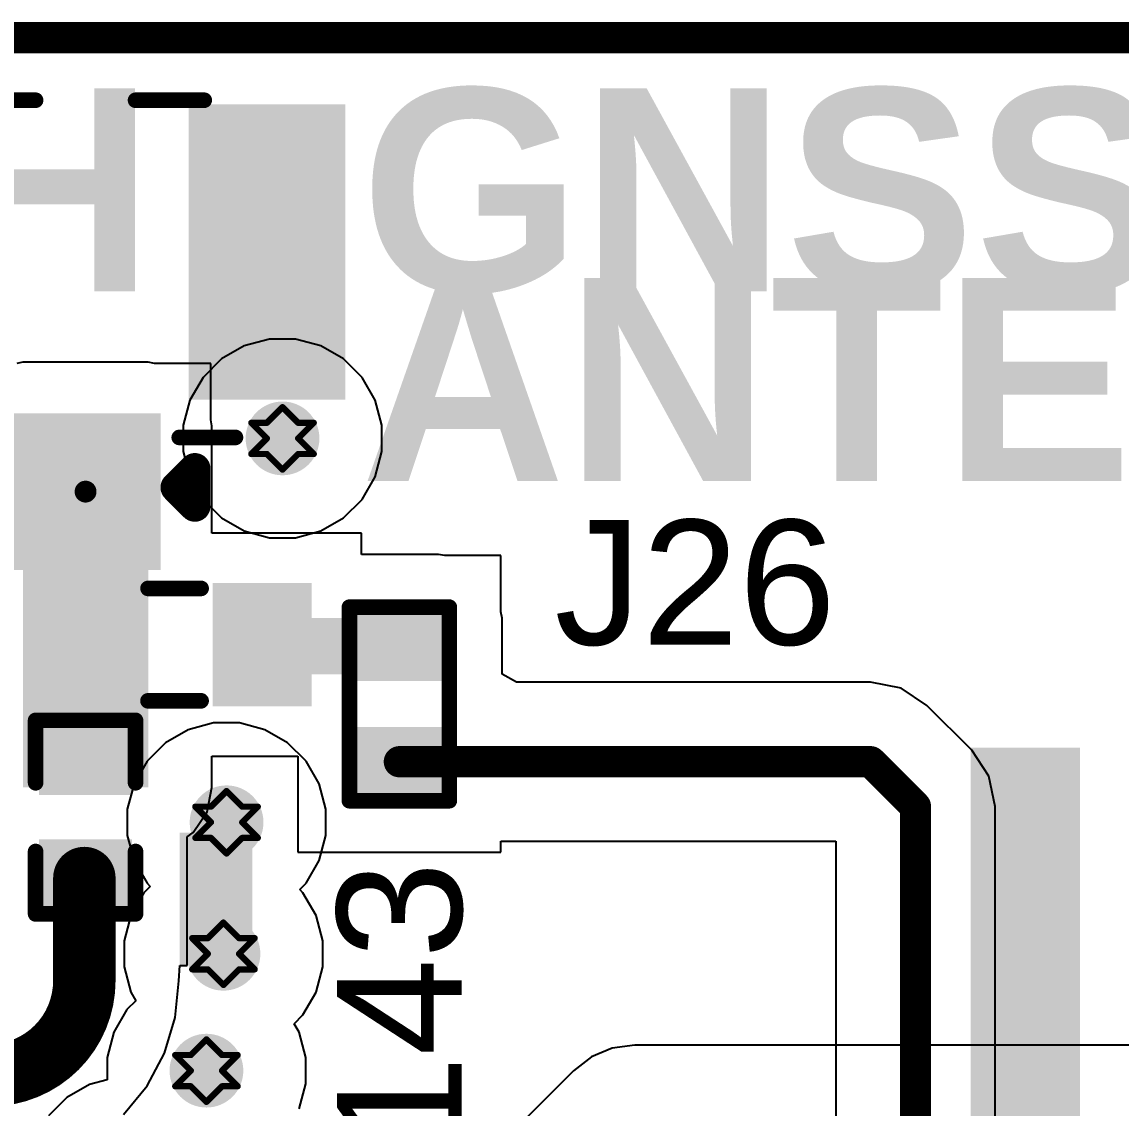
# Model space of a CAD drawing. Header units: inches. Extents: x -3 to 5437, y -3 to 5435.
# Drawn here: x 63.2 to 72.14, y 112.51 to 121.35 of the extents above; entities that cross this region are included whole.
import ezdxf

# ---------------------------------------------------------------- set-up
doc = ezdxf.new("R2010")
doc.units = ezdxf.units.IN
for name, color, linetype in [('Board Outline', 216, 'Continuous'), ('Bottom Layer', 5, 'Continuous'), ('Drill Drawing', 1, 'Continuous'), ('GND', 16, 'Continuous'), ('PWR', 76, 'Continuous'), ('Top Layer', 1, 'Continuous'), ('Top Overlay', 2, 'Continuous'), ('Top Paste', 8, 'Continuous'), ('Top Solder', 216, 'Continuous'), ('Via Holes', 16, 'Continuous')]:
    doc.layers.add(name, color=color, linetype=linetype)
doc.styles.add('Arial', font='', dxfattribs={"height": 0.2})
doc.styles.add('Arial_Bold', font='', dxfattribs={"height": 0.2})
doc.styles.get('Arial').set_extended_font_data('Arial')
doc.styles.get('Arial_Bold').set_extended_font_data('Arial', bold=True)

# ---------------------------------------------------------------- blocks, each defined once
blk = doc.blocks.new('IND_0603__1608_M_______95')
at = {"layer": 'Top Layer'}
for points in [[(-0.999998, 0.4000004699999999), (-0.3999992, 0.4000004699999999), (-0.3999992, -0.4000004699999999), (-0.999998, -0.4000004699999999)], [(0.40000174, 0.4000004699999999), (1.00000054, 0.4000004699999999), (1.00000054, -0.4000004699999999), (0.40000174, -0.4000004699999999)]]:
    blk.add_hatch(color=1, dxfattribs=at).paths.add_polyline_path(points)
at = {"layer": 'Top Paste'}
for points in [[(-0.999998, 0.4000004699999999), (-0.3999992, 0.4000004699999999), (-0.3999992, -0.4000004699999999), (-0.999998, -0.4000004699999999)], [(0.40000174, 0.4000004699999999), (1.00000054, 0.4000004699999999), (1.00000054, -0.4000004699999999), (0.40000174, -0.4000004699999999)]]:
    blk.add_hatch(color=8, dxfattribs=at).paths.add_polyline_path(points)
at = {"layer": 'Top Solder'}
for points in [[(-1.101598, 0.50160047), (-0.2983992, 0.50160047), (-0.2983992, -0.50160047), (-1.101598, -0.50160047)], [(0.29840174, 0.50160047), (1.10160054, 0.50160047), (1.10160054, -0.50160047), (0.29840174, -0.50160047)]]:
    blk.add_hatch(color=216, dxfattribs=at).paths.add_polyline_path(points)
at = {"layer": 'Top Overlay'}
for points in [[(0.2286, 0.4571999999999999, 0.127, 0.127, 0), (-0.2032, 0.4571999999999999, 0.127, 0.127, 0)], [(0.2286, -0.4571999999999999, 0.127, 0.127, 0), (-0.2032, -0.4571999999999999, 0.127, 0.127, 0)]]:
    blk.add_lwpolyline(points, format="xyseb", dxfattribs=at)
for points in [[(-0.23495, 0.4571999999999999, 0.0635, 0.0635, 1), (-0.17145, 0.4571999999999999, 0.0635, 0.0635, 1)], [(0.19685, 0.4571999999999999, 0.0635, 0.0635, 1), (0.26035, 0.4571999999999999, 0.0635, 0.0635, 1)], [(-0.23495, -0.4571999999999999, 0.0635, 0.0635, 1), (-0.17145, -0.4571999999999999, 0.0635, 0.0635, 1)], [(0.19685, -0.4571999999999999, 0.0635, 0.0635, 1), (0.26035, -0.4571999999999999, 0.0635, 0.0635, 1)]]:
    blk.add_lwpolyline(points, format="xyseb", close=True, dxfattribs=at)
blk = doc.blocks.new('R___0402_177')
at = {"layer": 'Top Layer'}
for points in [[(-0.6985, -0.3175), (-0.6985, 0.3175), (-0.2412999999999999, 0.3175), (-0.2413, -0.3175)], [(0.2412999999999999, -0.3175), (0.2413, 0.3175), (0.6985, 0.3175), (0.6985, -0.3175)]]:
    blk.add_hatch(color=1, dxfattribs=at).paths.add_polyline_path(points)
at = {"layer": 'Top Paste'}
for points in [[(-0.6985, -0.3175), (-0.6985, 0.3175), (-0.2412999999999999, 0.3175), (-0.2413, -0.3175)], [(0.2412999999999999, -0.3175), (0.2413, 0.3175), (0.6985, 0.3175), (0.6985, -0.3175)]]:
    blk.add_hatch(color=8, dxfattribs=at).paths.add_polyline_path(points)
at = {"layer": 'Top Solder'}
for points in [[(-0.75350116, -0.37250116), (-0.75350116, 0.37250116), (-0.1862988399999999, 0.37250116), (-0.18629884, -0.37250116)], [(0.1862988399999999, -0.37250116), (0.18629884, 0.37250116), (0.75350116, 0.37250116), (0.75350116, -0.37250116)]]:
    blk.add_hatch(color=216, dxfattribs=at).paths.add_polyline_path(points)
at = {"layer": 'Top Overlay'}
for points in [[(-0.7874, 0.4064, 0.127, 0.127, 0), (0.7874, 0.4064, 0.127, 0.127, 0)], [(-0.7874, 0.4064, 0.127, 0.127, 0), (-0.7874, -0.4064, 0.127, 0.127, 0)], [(0.7874, 0.4064, 0.127, 0.127, 0), (0.7874, -0.4064, 0.127, 0.127, 0)], [(-0.7874, -0.4064, 0.127, 0.127, 0), (0.7874, -0.4064, 0.127, 0.127, 0)], [(-0.8128, -0.4318, 0.0032258, 0.0032258, 0), (0.8128, -0.4318, 0.0032258, 0.0032258, 0)]]:
    blk.add_lwpolyline(points, format="xyseb", dxfattribs=at)
for points in [[(-0.8191499999999999, 0.4064, 0.0635, 0.0635, 1), (-0.7556499999999999, 0.4064, 0.0635, 0.0635, 1)], [(-0.8191499999999999, 0.4064, 0.0635, 0.0635, 1), (-0.7556499999999999, 0.4064, 0.0635, 0.0635, 1)], [(0.7556499999999999, 0.4064, 0.0635, 0.0635, 1), (0.8191499999999999, 0.4064, 0.0635, 0.0635, 1)], [(0.7556499999999999, 0.4064, 0.0635, 0.0635, 1), (0.8191499999999999, 0.4064, 0.0635, 0.0635, 1)], [(-0.8191499999999999, -0.4064, 0.0635, 0.0635, 1), (-0.7556499999999999, -0.4064, 0.0635, 0.0635, 1)], [(-0.8191499999999999, -0.4064, 0.0635, 0.0635, 1), (-0.7556499999999999, -0.4064, 0.0635, 0.0635, 1)], [(0.7556499999999999, -0.4064, 0.0635, 0.0635, 1), (0.8191499999999999, -0.4064, 0.0635, 0.0635, 1)], [(0.7556499999999999, -0.4064, 0.0635, 0.0635, 1), (0.8191499999999999, -0.4064, 0.0635, 0.0635, 1)], [(-0.81360518, -0.4318, 0.0016129, 0.0016129, 1), (-0.8119948199999999, -0.4318, 0.0016129, 0.0016129, 1)], [(0.8119948199999999, -0.4318, 0.0016129, 0.0016129, 1), (0.81360518, -0.4318, 0.0016129, 0.0016129, 1)]]:
    blk.add_lwpolyline(points, format="xyseb", close=True, dxfattribs=at)
blk = doc.blocks.new('U_FL_R_SMT_1_80___206')
at = {"layer": 'Top Layer'}
for points in [[(-2.00999852, 2.0742021), (-0.9399981199999999, 2.0742021), (-0.9399981199999999, -0.12579858), (-2.00999852, -0.12579858)], [(0.94000066, 2.0742021), (2.01000106, 2.0742021), (2.01000106, -0.12579858), (0.94000066, -0.12579858)], [(-0.5099977099999999, -0.4391990199999999), (0.5100027899999999, -0.4391990199999999), (0.5100027899999999, -1.50919942), (-0.5099977099999999, -1.50919942)]]:
    blk.add_hatch(color=1, dxfattribs=at).paths.add_polyline_path(points)
at = {"layer": 'Top Paste'}
for points in [[(-2.00999852, 2.0742021), (-0.9399981199999999, 2.0742021), (-0.9399981199999999, -0.12579858), (-2.00999852, -0.12579858)], [(0.94000066, 2.0742021), (2.01000106, 2.0742021), (2.01000106, -0.12579858), (0.94000066, -0.12579858)], [(-0.5099977099999999, -0.4391990199999999), (0.5100027899999999, -0.4391990199999999), (0.5100027899999999, -1.50919942), (-0.5099977099999999, -1.50919942)]]:
    blk.add_hatch(color=8, dxfattribs=at).paths.add_polyline_path(points)
at = {"layer": 'Top Solder'}
for points in [[(-2.11159852, 2.1758021), (-0.8383981199999999, 2.1758021), (-0.8383981199999999, -0.22739858), (-2.11159852, -0.22739858)], [(0.8384006599999999, 2.1758021), (2.11160106, 2.1758021), (2.11160106, -0.22739858), (0.8384006599999999, -0.22739858)], [(-0.61159771, -0.33759902), (0.61160279, -0.33759902), (0.61160279, -1.61079942), (-0.61159771, -1.61079942)]]:
    blk.add_hatch(color=216, dxfattribs=at).paths.add_polyline_path(points)
at = {"layer": 'Top Overlay'}
for points in [[(-0.9652, 2.2098, 0.127, 0.127, 0), (-0.4064, 2.2098, 0.127, 0.127, 0)], [(0.40640254, 2.2098, 0.127, 0.127, 0), (0.9652025399999999, 2.2098, 0.127, 0.127, 0)], [(-1.2192, -0.5334, 0.127, 0.127, 0), (-0.7619999999999999, -0.5334, 0.127, 0.127, 0)], [(0.76200508, -0.5334, 0.127, 0.127, 0), (1.21920508, -0.5334, 0.127, 0.127, 0)], [(0.7366050799999999, -0.9397999999999999, 0.254, 0.254, 0), (0.88900508, -0.7874, 0.254, 0.254, 0)], [(0.88900508, -1.0922, 0.254, 0.254, 0), (0.88900508, -0.7874, 0.254, 0.254, 0)], [(0.7366050799999999, -0.9397999999999999, 0.254, 0.254, 0), (0.88900508, -1.0922, 0.254, 0.254, 0)]]:
    blk.add_lwpolyline(points, format="xyseb", dxfattribs=at)
for points in [[(-0.99695, 2.2098, 0.0635, 0.0635, 1), (-0.9334499999999999, 2.2098, 0.0635, 0.0635, 1)], [(-0.43815, 2.2098, 0.0635, 0.0635, 1), (-0.37465, 2.2098, 0.0635, 0.0635, 1)], [(0.37465254, 2.2098, 0.0635, 0.0635, 1), (0.43815254, 2.2098, 0.0635, 0.0635, 1)], [(0.93345254, 2.2098, 0.0635, 0.0635, 1), (0.99695254, 2.2098, 0.0635, 0.0635, 1)], [(-1.25095, -0.5334, 0.0635, 0.0635, 1), (-1.18745, -0.5334, 0.0635, 0.0635, 1)], [(-0.79375, -0.5334, 0.0635, 0.0635, 1), (-0.73025, -0.5334, 0.0635, 0.0635, 1)], [(0.73025508, -0.5334, 0.0635, 0.0635, 1), (0.79375508, -0.5334, 0.0635, 0.0635, 1)], [(1.18745508, -0.5334, 0.0635, 0.0635, 1), (1.25095508, -0.5334, 0.0635, 0.0635, 1)], [(0.82550508, -0.7874, 0.127, 0.127, 1), (0.9525050799999999, -0.7874, 0.127, 0.127, 1)], [(0.82550508, -0.7874, 0.127, 0.127, 1), (0.9525050799999999, -0.7874, 0.127, 0.127, 1)], [(0.67310508, -0.9397999999999999, 0.127, 0.127, 1), (0.8001050799999999, -0.9397999999999999, 0.127, 0.127, 1)], [(0.67310508, -0.9397999999999999, 0.127, 0.127, 1), (0.8001050799999999, -0.9397999999999999, 0.127, 0.127, 1)], [(0.82550508, -1.0922, 0.127, 0.127, 1), (0.9525050799999999, -1.0922, 0.127, 0.127, 1)], [(0.82550508, -1.0922, 0.127, 0.127, 1), (0.9525050799999999, -1.0922, 0.127, 0.127, 1)]]:
    blk.add_lwpolyline(points, format="xyseb", close=True, dxfattribs=at)
blk = doc.blocks.new('C___0402_223')
at = {"layer": 'Top Layer'}
for points in [[(-0.6985, -0.3175), (-0.6985, 0.3175), (-0.2412999999999999, 0.3175), (-0.2413, -0.3175)], [(0.2412999999999999, -0.3175), (0.2413, 0.3175), (0.6985, 0.3175), (0.6985, -0.3175)]]:
    blk.add_hatch(color=1, dxfattribs=at).paths.add_polyline_path(points)
at = {"layer": 'Top Paste'}
for points in [[(-0.6985, -0.3175), (-0.6985, 0.3175), (-0.2412999999999999, 0.3175), (-0.2413, -0.3175)], [(0.2412999999999999, -0.3175), (0.2413, 0.3175), (0.6985, 0.3175), (0.6985, -0.3175)]]:
    blk.add_hatch(color=8, dxfattribs=at).paths.add_polyline_path(points)
at = {"layer": 'Top Solder'}
for points in [[(-0.7584998799999999, -0.37749988), (-0.7584998799999999, 0.37749988), (-0.18130012, 0.37749988), (-0.18130012, -0.37749988)], [(0.18130012, -0.37749988), (0.18130012, 0.37749988), (0.7584998799999999, 0.37749988), (0.7584998799999999, -0.37749988)]]:
    blk.add_hatch(color=216, dxfattribs=at).paths.add_polyline_path(points)
at = {"layer": 'Top Overlay'}
for points in [[(-0.7874, 0.4064, 0.127, 0.127, 0), (-0.2794, 0.4064, 0.127, 0.127, 0)], [(-0.7874, 0.4064, 0.127, 0.127, 0), (-0.7874, -0.4064, 0.127, 0.127, 0)], [(0.2794, 0.4064, 0.127, 0.127, 0), (0.7874, 0.4064, 0.127, 0.127, 0)], [(0.7874, 0.4064, 0.127, 0.127, 0), (0.7874, -0.4064, 0.127, 0.127, 0)], [(-0.7874, -0.4064, 0.127, 0.127, 0), (-0.2794, -0.4064, 0.127, 0.127, 0)], [(0.2794, -0.4064, 0.127, 0.127, 0), (0.7874, -0.4064, 0.127, 0.127, 0)]]:
    blk.add_lwpolyline(points, format="xyseb", dxfattribs=at)
for points in [[(-0.8191499999999999, 0.4064, 0.0635, 0.0635, 1), (-0.7556499999999999, 0.4064, 0.0635, 0.0635, 1)], [(-0.8191499999999999, 0.4064, 0.0635, 0.0635, 1), (-0.7556499999999999, 0.4064, 0.0635, 0.0635, 1)], [(-0.31115, 0.4064, 0.0635, 0.0635, 1), (-0.24765, 0.4064, 0.0635, 0.0635, 1)], [(0.24765, 0.4064, 0.0635, 0.0635, 1), (0.31115, 0.4064, 0.0635, 0.0635, 1)], [(0.7556499999999999, 0.4064, 0.0635, 0.0635, 1), (0.8191499999999999, 0.4064, 0.0635, 0.0635, 1)], [(0.7556499999999999, 0.4064, 0.0635, 0.0635, 1), (0.8191499999999999, 0.4064, 0.0635, 0.0635, 1)], [(-0.8191499999999999, -0.4064, 0.0635, 0.0635, 1), (-0.7556499999999999, -0.4064, 0.0635, 0.0635, 1)], [(-0.8191499999999999, -0.4064, 0.0635, 0.0635, 1), (-0.7556499999999999, -0.4064, 0.0635, 0.0635, 1)], [(-0.31115, -0.4064, 0.0635, 0.0635, 1), (-0.24765, -0.4064, 0.0635, 0.0635, 1)], [(0.24765, -0.4064, 0.0635, 0.0635, 1), (0.31115, -0.4064, 0.0635, 0.0635, 1)], [(0.7556499999999999, -0.4064, 0.0635, 0.0635, 1), (0.8191499999999999, -0.4064, 0.0635, 0.0635, 1)], [(0.7556499999999999, -0.4064, 0.0635, 0.0635, 1), (0.8191499999999999, -0.4064, 0.0635, 0.0635, 1)]]:
    blk.add_lwpolyline(points, format="xyseb", close=True, dxfattribs=at)

msp = doc.modelspace()

# ---------------------------------------------------------------- hatches: boundary and pattern name
at = {"layer": 'Bottom Layer'}
h = msp.add_hatch(color=5, dxfattribs=at)
edge = h.paths.add_edge_path()
edge.add_arc((65.31831233999999, 117.95993934), 0.2999994, 0, 360)
h = msp.add_hatch(color=5, dxfattribs=at)
edge = h.paths.add_edge_path()
edge.add_arc((64.86323578, 114.83706014), 0.2999994, 0, 360)
h = msp.add_hatch(color=5, dxfattribs=at)
edge = h.paths.add_edge_path()
edge.add_arc((64.83783578, 113.76738486), 0.2999994, 0, 360)
h = msp.add_hatch(color=5, dxfattribs=at)
edge = h.paths.add_edge_path()
edge.add_arc((64.69942101999999, 112.81652824), 0.2999994, 0, 360)
at = {"layer": 'GND'}
h = msp.add_hatch(color=16, dxfattribs=at)
edge = h.paths.add_edge_path()
edge.add_arc((65.31831233999999, 117.95993934), 0.2999994, 0, 360)
h = msp.add_hatch(color=16, dxfattribs=at)
edge = h.paths.add_edge_path()
edge.add_arc((64.86323578, 114.83706014), 0.2999994, 0, 360)
h = msp.add_hatch(color=16, dxfattribs=at)
edge = h.paths.add_edge_path()
edge.add_arc((64.83783578, 113.76738486), 0.2999994, 0, 360)
h = msp.add_hatch(color=16, dxfattribs=at)
edge = h.paths.add_edge_path()
edge.add_arc((64.69942101999999, 112.81652824), 0.2999994, 0, 360)
at = {"layer": 'PWR'}
h = msp.add_hatch(color=76, dxfattribs=at)
edge = h.paths.add_edge_path()
edge.add_arc((65.31831233999999, 117.95993934), 0.2999994, 0, 360)
h = msp.add_hatch(color=76, dxfattribs=at)
edge = h.paths.add_edge_path()
edge.add_arc((64.86323578, 114.83706014), 0.2999994, 0, 360)
h = msp.add_hatch(color=76, dxfattribs=at)
edge = h.paths.add_edge_path()
edge.add_arc((64.83783578, 113.76738486), 0.2999994, 0, 360)
h = msp.add_hatch(color=76, dxfattribs=at)
edge = h.paths.add_edge_path()
edge.add_arc((64.69942101999999, 112.81652824), 0.2999994, 0, 360)
at = {"layer": 'Top Layer'}
for points in [[(64.65631214, 118.37526744), (65.72631254, 118.37526744), (65.72631254, 120.57526812), (64.65631214, 120.57526812)], [(63.2063125, 115.12007456), (64.22631554, 115.12007456), (64.22631554, 118.061867), (63.2063125, 118.061867)], [(64.85291576, 116.04093886), (66.5861, 116.04093886), (66.5861, 116.49813886), (64.85291576, 116.49813886)], [(70.91637328, 110.32907068), (71.80579999999999, 110.32907068), (71.80579999999999, 115.443), (70.91637328, 115.443)], [(64.48196654, 113.67227456), (65.07303978, 113.67227456), (65.07303978, 114.75382688), (64.48196654, 114.75382688)]]:
    msp.add_hatch(color=1, dxfattribs=at).paths.add_polyline_path(points)
h = msp.add_hatch(color=1, dxfattribs=at)
edge = h.paths.add_edge_path()
edge.add_arc((65.31831233999999, 117.95993934), 0.2999994, 0, 360)
h = msp.add_hatch(color=1, dxfattribs=at)
edge = h.paths.add_edge_path()
edge.add_arc((64.86323578, 114.83706014), 0.2999994, 0, 360)
h = msp.add_hatch(color=1, dxfattribs=at)
edge = h.paths.add_edge_path()
edge.add_arc((64.83783578, 113.76738486), 0.2999994, 0, 360)
h = msp.add_hatch(color=1, dxfattribs=at)
edge = h.paths.add_edge_path()
edge.add_arc((64.69942101999999, 112.81652824), 0.2999994, 0, 360)
at = {"layer": 'Via Holes'}
h = msp.add_hatch(color=7, dxfattribs=at)
edge = h.paths.add_edge_path()
edge.add_arc((65.31831233999999, 117.95993934), 0.1499997, 0, 360)
h = msp.add_hatch(color=7, dxfattribs=at)
edge = h.paths.add_edge_path()
edge.add_arc((64.86323578, 114.83706014), 0.1499997, 0, 360)
h = msp.add_hatch(color=7, dxfattribs=at)
edge = h.paths.add_edge_path()
edge.add_arc((64.83783578, 113.76738486), 0.1499997, 0, 360)
h = msp.add_hatch(color=7, dxfattribs=at)
edge = h.paths.add_edge_path()
edge.add_arc((64.69942101999999, 112.81652824), 0.1499997, 0, 360)

# ---------------------------------------------------------------- linework, layer by layer
at = {"layer": 'Board Outline'}
msp.add_lwpolyline([(-2.77697438, 121.22046368, 0.254, 0.254, 0), (202.22302456, 121.22046368, 0.254, 0.254, 0)], format="xyseb", dxfattribs=at)
at = {"layer": 'Bottom Layer'}
for p, q in [((50.23043294, 121.22043066), (198.6776824, 121.22043066)), ((68.00064886, 112.99862592), (67.83072794, 112.92824252)), ((68.18299291999999, 113.02263146), (68.00064886, 112.99862592)), ((73.07878196, 113.02263146), (68.18299291999999, 113.02263146)), ((67.83072794, 112.92824252), (67.68481763999999, 112.81627932)), ((67.68481763999999, 112.81627932), (65.97273064, 111.10419232))]:
    msp.add_line(p, q, dxfattribs=at)
at = {"layer": 'Drill Drawing'}
for points in [[(65.19131234, 118.08693934, 0.0508, 0.0508, 0), (65.31831233999999, 118.21393934, 0.0508, 0.0508, 0)], [(65.31831233999999, 118.21393934, 0.0508, 0.0508, 0), (65.44531233999999, 118.08693934, 0.0508, 0.0508, 0)], [(65.06431234, 118.08693934, 0.0508, 0.0508, 0), (65.19131234, 117.95993934, 0.0508, 0.0508, 0)], [(65.06431234, 118.08693934, 0.0508, 0.0508, 0), (65.19131234, 118.08693934, 0.0508, 0.0508, 0)], [(65.44531233999999, 118.08693934, 0.0508, 0.0508, 0), (65.57231234, 118.08693934, 0.0508, 0.0508, 0)], [(65.44531233999999, 117.95993934, 0.0508, 0.0508, 0), (65.57231234, 118.08693934, 0.0508, 0.0508, 0)], [(65.06431234, 117.83293934, 0.0508, 0.0508, 0), (65.19131234, 117.95993934, 0.0508, 0.0508, 0)], [(65.44531233999999, 117.95993934, 0.0508, 0.0508, 0), (65.57231234, 117.83293934, 0.0508, 0.0508, 0)], [(65.06431234, 117.83293934, 0.0508, 0.0508, 0), (65.19131234, 117.83293934, 0.0508, 0.0508, 0)], [(65.19131234, 117.83293934, 0.0508, 0.0508, 0), (65.31831233999999, 117.70593934, 0.0508, 0.0508, 0)], [(65.31831233999999, 117.70593934, 0.0508, 0.0508, 0), (65.44531233999999, 117.83293934, 0.0508, 0.0508, 0)], [(65.44531233999999, 117.83293934, 0.0508, 0.0508, 0), (65.57231234, 117.83293934, 0.0508, 0.0508, 0)], [(64.73623578, 114.96406014, 0.0508, 0.0508, 0), (64.86323578, 115.09106014, 0.0508, 0.0508, 0)], [(64.86323578, 115.09106014, 0.0508, 0.0508, 0), (64.99023577999999, 114.96406014, 0.0508, 0.0508, 0)], [(64.60923577999999, 114.96406014, 0.0508, 0.0508, 0), (64.73623578, 114.83706014, 0.0508, 0.0508, 0)], [(64.60923577999999, 114.96406014, 0.0508, 0.0508, 0), (64.73623578, 114.96406014, 0.0508, 0.0508, 0)], [(64.99023577999999, 114.96406014, 0.0508, 0.0508, 0), (65.11723577999999, 114.96406014, 0.0508, 0.0508, 0)], [(64.99023577999999, 114.83706014, 0.0508, 0.0508, 0), (65.11723577999999, 114.96406014, 0.0508, 0.0508, 0)], [(64.60923577999999, 114.71006014, 0.0508, 0.0508, 0), (64.73623578, 114.83706014, 0.0508, 0.0508, 0)], [(64.99023577999999, 114.83706014, 0.0508, 0.0508, 0), (65.11723577999999, 114.71006014, 0.0508, 0.0508, 0)], [(64.60923577999999, 114.71006014, 0.0508, 0.0508, 0), (64.73623578, 114.71006014, 0.0508, 0.0508, 0)], [(64.73623578, 114.71006014, 0.0508, 0.0508, 0), (64.86323578, 114.58306014, 0.0508, 0.0508, 0)], [(64.86323578, 114.58306014, 0.0508, 0.0508, 0), (64.99023577999999, 114.71006014, 0.0508, 0.0508, 0)], [(64.99023577999999, 114.71006014, 0.0508, 0.0508, 0), (65.11723577999999, 114.71006014, 0.0508, 0.0508, 0)], [(64.71083578, 113.89438486, 0.0508, 0.0508, 0), (64.83783578, 114.02138486, 0.0508, 0.0508, 0)], [(64.83783578, 114.02138486, 0.0508, 0.0508, 0), (64.96483578, 113.89438486, 0.0508, 0.0508, 0)], [(64.58383578, 113.89438486, 0.0508, 0.0508, 0), (64.71083578, 113.76738486, 0.0508, 0.0508, 0)], [(64.58383578, 113.89438486, 0.0508, 0.0508, 0), (64.71083578, 113.89438486, 0.0508, 0.0508, 0)], [(64.96483578, 113.89438486, 0.0508, 0.0508, 0), (65.09183578, 113.89438486, 0.0508, 0.0508, 0)], [(64.96483578, 113.76738486, 0.0508, 0.0508, 0), (65.09183578, 113.89438486, 0.0508, 0.0508, 0)], [(64.58383578, 113.64038486, 0.0508, 0.0508, 0), (64.71083578, 113.76738486, 0.0508, 0.0508, 0)], [(64.96483578, 113.76738486, 0.0508, 0.0508, 0), (65.09183578, 113.64038486, 0.0508, 0.0508, 0)], [(64.58383578, 113.64038486, 0.0508, 0.0508, 0), (64.71083578, 113.64038486, 0.0508, 0.0508, 0)], [(64.71083578, 113.64038486, 0.0508, 0.0508, 0), (64.83783578, 113.51338486, 0.0508, 0.0508, 0)], [(64.83783578, 113.51338486, 0.0508, 0.0508, 0), (64.96483578, 113.64038486, 0.0508, 0.0508, 0)], [(64.96483578, 113.64038486, 0.0508, 0.0508, 0), (65.09183578, 113.64038486, 0.0508, 0.0508, 0)], [(64.57242102, 112.94352824, 0.0508, 0.0508, 0), (64.69942101999999, 113.07052824, 0.0508, 0.0508, 0)], [(64.69942101999999, 113.07052824, 0.0508, 0.0508, 0), (64.82642102, 112.94352824, 0.0508, 0.0508, 0)], [(64.44542102, 112.94352824, 0.0508, 0.0508, 0), (64.57242102, 112.81652824, 0.0508, 0.0508, 0)], [(64.44542102, 112.94352824, 0.0508, 0.0508, 0), (64.57242102, 112.94352824, 0.0508, 0.0508, 0)], [(64.82642102, 112.94352824, 0.0508, 0.0508, 0), (64.95342102, 112.94352824, 0.0508, 0.0508, 0)], [(64.82642102, 112.81652824, 0.0508, 0.0508, 0), (64.95342102, 112.94352824, 0.0508, 0.0508, 0)], [(64.44542102, 112.68952824, 0.0508, 0.0508, 0), (64.57242102, 112.81652824, 0.0508, 0.0508, 0)], [(64.82642102, 112.81652824, 0.0508, 0.0508, 0), (64.95342102, 112.68952824, 0.0508, 0.0508, 0)], [(64.44542102, 112.68952824, 0.0508, 0.0508, 0), (64.57242102, 112.68952824, 0.0508, 0.0508, 0)], [(64.57242102, 112.68952824, 0.0508, 0.0508, 0), (64.69942101999999, 112.56252824, 0.0508, 0.0508, 0)], [(64.69942101999999, 112.56252824, 0.0508, 0.0508, 0), (64.82642102, 112.68952824, 0.0508, 0.0508, 0)], [(64.82642102, 112.68952824, 0.0508, 0.0508, 0), (64.95342102, 112.68952824, 0.0508, 0.0508, 0)]]:
    msp.add_lwpolyline(points, format="xyseb", dxfattribs=at)
for points in [[(65.30561234, 118.21393934, 0.0254, 0.0254, 1), (65.33101234, 118.21393934, 0.0254, 0.0254, 1)], [(65.30561234, 118.21393934, 0.0254, 0.0254, 1), (65.33101234, 118.21393934, 0.0254, 0.0254, 1)], [(65.05161233999999, 118.08693934, 0.0254, 0.0254, 1), (65.07701234, 118.08693934, 0.0254, 0.0254, 1)], [(65.05161233999999, 118.08693934, 0.0254, 0.0254, 1), (65.07701234, 118.08693934, 0.0254, 0.0254, 1)], [(65.17861233999999, 118.08693934, 0.0254, 0.0254, 1), (65.20401234, 118.08693934, 0.0254, 0.0254, 1)], [(65.17861233999999, 118.08693934, 0.0254, 0.0254, 1), (65.20401234, 118.08693934, 0.0254, 0.0254, 1)], [(65.43261233999999, 118.08693934, 0.0254, 0.0254, 1), (65.45801234, 118.08693934, 0.0254, 0.0254, 1)], [(65.43261233999999, 118.08693934, 0.0254, 0.0254, 1), (65.45801234, 118.08693934, 0.0254, 0.0254, 1)], [(65.55961234, 118.08693934, 0.0254, 0.0254, 1), (65.58501233999999, 118.08693934, 0.0254, 0.0254, 1)], [(65.55961234, 118.08693934, 0.0254, 0.0254, 1), (65.58501233999999, 118.08693934, 0.0254, 0.0254, 1)], [(65.17861233999999, 117.95993934, 0.0254, 0.0254, 1), (65.20401234, 117.95993934, 0.0254, 0.0254, 1)], [(65.17861233999999, 117.95993934, 0.0254, 0.0254, 1), (65.20401234, 117.95993934, 0.0254, 0.0254, 1)], [(65.43261233999999, 117.95993934, 0.0254, 0.0254, 1), (65.45801234, 117.95993934, 0.0254, 0.0254, 1)], [(65.43261233999999, 117.95993934, 0.0254, 0.0254, 1), (65.45801234, 117.95993934, 0.0254, 0.0254, 1)], [(65.05161233999999, 117.83293934, 0.0254, 0.0254, 1), (65.07701234, 117.83293934, 0.0254, 0.0254, 1)], [(65.05161233999999, 117.83293934, 0.0254, 0.0254, 1), (65.07701234, 117.83293934, 0.0254, 0.0254, 1)], [(65.17861233999999, 117.83293934, 0.0254, 0.0254, 1), (65.20401234, 117.83293934, 0.0254, 0.0254, 1)], [(65.17861233999999, 117.83293934, 0.0254, 0.0254, 1), (65.20401234, 117.83293934, 0.0254, 0.0254, 1)], [(65.43261233999999, 117.83293934, 0.0254, 0.0254, 1), (65.45801234, 117.83293934, 0.0254, 0.0254, 1)], [(65.43261233999999, 117.83293934, 0.0254, 0.0254, 1), (65.45801234, 117.83293934, 0.0254, 0.0254, 1)], [(65.55961234, 117.83293934, 0.0254, 0.0254, 1), (65.58501233999999, 117.83293934, 0.0254, 0.0254, 1)], [(65.55961234, 117.83293934, 0.0254, 0.0254, 1), (65.58501233999999, 117.83293934, 0.0254, 0.0254, 1)], [(65.30561234, 117.70593934, 0.0254, 0.0254, 1), (65.33101234, 117.70593934, 0.0254, 0.0254, 1)], [(65.30561234, 117.70593934, 0.0254, 0.0254, 1), (65.33101234, 117.70593934, 0.0254, 0.0254, 1)], [(64.85053577999999, 115.09106014, 0.0254, 0.0254, 1), (64.87593577999999, 115.09106014, 0.0254, 0.0254, 1)], [(64.85053577999999, 115.09106014, 0.0254, 0.0254, 1), (64.87593577999999, 115.09106014, 0.0254, 0.0254, 1)], [(64.59653578, 114.96406014, 0.0254, 0.0254, 1), (64.62193578, 114.96406014, 0.0254, 0.0254, 1)], [(64.59653578, 114.96406014, 0.0254, 0.0254, 1), (64.62193578, 114.96406014, 0.0254, 0.0254, 1)], [(64.72353577999999, 114.96406014, 0.0254, 0.0254, 1), (64.74893578, 114.96406014, 0.0254, 0.0254, 1)], [(64.72353577999999, 114.96406014, 0.0254, 0.0254, 1), (64.74893578, 114.96406014, 0.0254, 0.0254, 1)], [(64.97753578, 114.96406014, 0.0254, 0.0254, 1), (65.00293578, 114.96406014, 0.0254, 0.0254, 1)], [(64.97753578, 114.96406014, 0.0254, 0.0254, 1), (65.00293578, 114.96406014, 0.0254, 0.0254, 1)], [(65.10453578, 114.96406014, 0.0254, 0.0254, 1), (65.12993578, 114.96406014, 0.0254, 0.0254, 1)], [(65.10453578, 114.96406014, 0.0254, 0.0254, 1), (65.12993578, 114.96406014, 0.0254, 0.0254, 1)], [(64.72353577999999, 114.83706014, 0.0254, 0.0254, 1), (64.74893578, 114.83706014, 0.0254, 0.0254, 1)], [(64.72353577999999, 114.83706014, 0.0254, 0.0254, 1), (64.74893578, 114.83706014, 0.0254, 0.0254, 1)], [(64.97753578, 114.83706014, 0.0254, 0.0254, 1), (65.00293578, 114.83706014, 0.0254, 0.0254, 1)], [(64.97753578, 114.83706014, 0.0254, 0.0254, 1), (65.00293578, 114.83706014, 0.0254, 0.0254, 1)], [(64.59653578, 114.71006014, 0.0254, 0.0254, 1), (64.62193578, 114.71006014, 0.0254, 0.0254, 1)], [(64.59653578, 114.71006014, 0.0254, 0.0254, 1), (64.62193578, 114.71006014, 0.0254, 0.0254, 1)], [(64.72353577999999, 114.71006014, 0.0254, 0.0254, 1), (64.74893578, 114.71006014, 0.0254, 0.0254, 1)], [(64.72353577999999, 114.71006014, 0.0254, 0.0254, 1), (64.74893578, 114.71006014, 0.0254, 0.0254, 1)], [(64.97753578, 114.71006014, 0.0254, 0.0254, 1), (65.00293578, 114.71006014, 0.0254, 0.0254, 1)], [(64.97753578, 114.71006014, 0.0254, 0.0254, 1), (65.00293578, 114.71006014, 0.0254, 0.0254, 1)], [(65.10453578, 114.71006014, 0.0254, 0.0254, 1), (65.12993578, 114.71006014, 0.0254, 0.0254, 1)], [(65.10453578, 114.71006014, 0.0254, 0.0254, 1), (65.12993578, 114.71006014, 0.0254, 0.0254, 1)], [(64.85053577999999, 114.58306014, 0.0254, 0.0254, 1), (64.87593577999999, 114.58306014, 0.0254, 0.0254, 1)], [(64.85053577999999, 114.58306014, 0.0254, 0.0254, 1), (64.87593577999999, 114.58306014, 0.0254, 0.0254, 1)], [(64.82513578, 114.02138486, 0.0254, 0.0254, 1), (64.85053577999999, 114.02138486, 0.0254, 0.0254, 1)], [(64.82513578, 114.02138486, 0.0254, 0.0254, 1), (64.85053577999999, 114.02138486, 0.0254, 0.0254, 1)], [(64.57113577999999, 113.89438486, 0.0254, 0.0254, 1), (64.59653578, 113.89438486, 0.0254, 0.0254, 1)], [(64.57113577999999, 113.89438486, 0.0254, 0.0254, 1), (64.59653578, 113.89438486, 0.0254, 0.0254, 1)], [(64.69813578, 113.89438486, 0.0254, 0.0254, 1), (64.72353577999999, 113.89438486, 0.0254, 0.0254, 1)], [(64.69813578, 113.89438486, 0.0254, 0.0254, 1), (64.72353577999999, 113.89438486, 0.0254, 0.0254, 1)], [(64.95213577999999, 113.89438486, 0.0254, 0.0254, 1), (64.97753578, 113.89438486, 0.0254, 0.0254, 1)], [(64.95213577999999, 113.89438486, 0.0254, 0.0254, 1), (64.97753578, 113.89438486, 0.0254, 0.0254, 1)], [(65.07913577999999, 113.89438486, 0.0254, 0.0254, 1), (65.10453578, 113.89438486, 0.0254, 0.0254, 1)], [(65.07913577999999, 113.89438486, 0.0254, 0.0254, 1), (65.10453578, 113.89438486, 0.0254, 0.0254, 1)], [(64.69813578, 113.76738486, 0.0254, 0.0254, 1), (64.72353577999999, 113.76738486, 0.0254, 0.0254, 1)], [(64.69813578, 113.76738486, 0.0254, 0.0254, 1), (64.72353577999999, 113.76738486, 0.0254, 0.0254, 1)], [(64.95213577999999, 113.76738486, 0.0254, 0.0254, 1), (64.97753578, 113.76738486, 0.0254, 0.0254, 1)], [(64.95213577999999, 113.76738486, 0.0254, 0.0254, 1), (64.97753578, 113.76738486, 0.0254, 0.0254, 1)], [(64.57113577999999, 113.64038486, 0.0254, 0.0254, 1), (64.59653578, 113.64038486, 0.0254, 0.0254, 1)], [(64.57113577999999, 113.64038486, 0.0254, 0.0254, 1), (64.59653578, 113.64038486, 0.0254, 0.0254, 1)], [(64.69813578, 113.64038486, 0.0254, 0.0254, 1), (64.72353577999999, 113.64038486, 0.0254, 0.0254, 1)], [(64.69813578, 113.64038486, 0.0254, 0.0254, 1), (64.72353577999999, 113.64038486, 0.0254, 0.0254, 1)], [(64.95213577999999, 113.64038486, 0.0254, 0.0254, 1), (64.97753578, 113.64038486, 0.0254, 0.0254, 1)], [(64.95213577999999, 113.64038486, 0.0254, 0.0254, 1), (64.97753578, 113.64038486, 0.0254, 0.0254, 1)], [(65.07913577999999, 113.64038486, 0.0254, 0.0254, 1), (65.10453578, 113.64038486, 0.0254, 0.0254, 1)], [(65.07913577999999, 113.64038486, 0.0254, 0.0254, 1), (65.10453578, 113.64038486, 0.0254, 0.0254, 1)], [(64.82513578, 113.51338486, 0.0254, 0.0254, 1), (64.85053577999999, 113.51338486, 0.0254, 0.0254, 1)], [(64.82513578, 113.51338486, 0.0254, 0.0254, 1), (64.85053577999999, 113.51338486, 0.0254, 0.0254, 1)], [(64.68672102000001, 113.07052824, 0.0254, 0.0254, 1), (64.71212102, 113.07052824, 0.0254, 0.0254, 1)], [(64.68672102000001, 113.07052824, 0.0254, 0.0254, 1), (64.71212102, 113.07052824, 0.0254, 0.0254, 1)], [(64.43272101999999, 112.94352824, 0.0254, 0.0254, 1), (64.45812102, 112.94352824, 0.0254, 0.0254, 1)], [(64.43272101999999, 112.94352824, 0.0254, 0.0254, 1), (64.45812102, 112.94352824, 0.0254, 0.0254, 1)], [(64.55972102, 112.94352824, 0.0254, 0.0254, 1), (64.58512102, 112.94352824, 0.0254, 0.0254, 1)], [(64.55972102, 112.94352824, 0.0254, 0.0254, 1), (64.58512102, 112.94352824, 0.0254, 0.0254, 1)], [(64.81372102, 112.94352824, 0.0254, 0.0254, 1), (64.83912102, 112.94352824, 0.0254, 0.0254, 1)], [(64.81372102, 112.94352824, 0.0254, 0.0254, 1), (64.83912102, 112.94352824, 0.0254, 0.0254, 1)], [(64.94072102, 112.94352824, 0.0254, 0.0254, 1), (64.96612101999999, 112.94352824, 0.0254, 0.0254, 1)], [(64.94072102, 112.94352824, 0.0254, 0.0254, 1), (64.96612101999999, 112.94352824, 0.0254, 0.0254, 1)], [(64.55972102, 112.81652824, 0.0254, 0.0254, 1), (64.58512102, 112.81652824, 0.0254, 0.0254, 1)], [(64.55972102, 112.81652824, 0.0254, 0.0254, 1), (64.58512102, 112.81652824, 0.0254, 0.0254, 1)], [(64.81372102, 112.81652824, 0.0254, 0.0254, 1), (64.83912102, 112.81652824, 0.0254, 0.0254, 1)], [(64.81372102, 112.81652824, 0.0254, 0.0254, 1), (64.83912102, 112.81652824, 0.0254, 0.0254, 1)], [(64.43272101999999, 112.68952824, 0.0254, 0.0254, 1), (64.45812102, 112.68952824, 0.0254, 0.0254, 1)], [(64.43272101999999, 112.68952824, 0.0254, 0.0254, 1), (64.45812102, 112.68952824, 0.0254, 0.0254, 1)], [(64.55972102, 112.68952824, 0.0254, 0.0254, 1), (64.58512102, 112.68952824, 0.0254, 0.0254, 1)], [(64.55972102, 112.68952824, 0.0254, 0.0254, 1), (64.58512102, 112.68952824, 0.0254, 0.0254, 1)], [(64.81372102, 112.68952824, 0.0254, 0.0254, 1), (64.83912102, 112.68952824, 0.0254, 0.0254, 1)], [(64.81372102, 112.68952824, 0.0254, 0.0254, 1), (64.83912102, 112.68952824, 0.0254, 0.0254, 1)], [(64.94072102, 112.68952824, 0.0254, 0.0254, 1), (64.96612101999999, 112.68952824, 0.0254, 0.0254, 1)], [(64.94072102, 112.68952824, 0.0254, 0.0254, 1), (64.96612101999999, 112.68952824, 0.0254, 0.0254, 1)], [(64.68672102000001, 112.56252824, 0.0254, 0.0254, 1), (64.71212102, 112.56252824, 0.0254, 0.0254, 1)], [(64.68672102000001, 112.56252824, 0.0254, 0.0254, 1), (64.71212102, 112.56252824, 0.0254, 0.0254, 1)]]:
    msp.add_lwpolyline(points, format="xyseb", close=True, dxfattribs=at)
at = {"layer": 'GND'}
msp.add_line((50.23045579999999, 121.2204586), (198.43117794, 121.2204586), dxfattribs=at)
at = {"layer": 'PWR'}
for p, q in [((50.23045579999999, 121.2204586), (197.8404984, 121.2204586)), ((65.21193713999999, 118.76793874), (65.0064359, 118.71287408)), ((65.42468754, 118.76793874), (65.21193713999999, 118.76793874)), ((65.63018878, 118.71287408), (65.42468754, 118.76793874)), ((65.0064359, 118.71287408), (64.82218938, 118.60649888)), ((65.8144353, 118.60649888), (65.63018878, 118.71287408)), ((64.82218938, 118.60649888), (64.6717528, 118.4560623)), ((65.96487188, 118.4560623), (65.8144353, 118.60649888)), ((64.6717528, 118.4560623), (64.56537759999999, 118.27181578)), ((66.07124707999999, 118.27181578), (65.96487188, 118.4560623)), ((64.56537759999999, 118.27181578), (64.51031294, 118.06631454)), ((66.12631174, 118.06631454), (66.07124707999999, 118.27181578)), ((64.51031294, 118.06631454), (64.51031294, 117.85356414)), ((66.12631174, 117.85356414), (66.12631174, 118.06631454)), ((64.51031294, 117.85356414), (64.56537759999999, 117.6480629)), ((66.07124707999999, 117.6480629), (66.12631174, 117.85356414)), ((64.56537759999999, 117.6480629), (64.6717528, 117.46381638)), ((65.96487188, 117.46381638), (66.07124707999999, 117.6480629)), ((64.6717528, 117.46381638), (64.82218938, 117.3133798)), ((65.8144353, 117.3133798), (65.96487188, 117.46381638)), ((64.82218938, 117.3133798), (65.0064359, 117.2070046)), ((65.63018878, 117.2070046), (65.8144353, 117.3133798)), ((65.0064359, 117.2070046), (65.21193713999999, 117.15193994)), ((65.42468754, 117.15193994), (65.63018878, 117.2070046)), ((65.21193713999999, 117.15193994), (65.42468754, 117.15193994)), ((64.55135933999999, 115.58999488), (64.36711281999999, 115.48361968)), ((64.75686058, 115.64505954), (64.55135933999999, 115.58999488)), ((64.96961098, 115.64505954), (64.75686058, 115.64505954)), ((65.17511222, 115.58999488), (64.96961098, 115.64505954)), ((65.35935874, 115.48361968), (65.17511222, 115.58999488)), ((64.36711281999999, 115.48361968), (64.21667623999998, 115.3331831)), ((65.50979532, 115.3331831), (65.35935874, 115.48361968)), ((64.21667623999998, 115.3331831), (64.11030104, 115.14893658)), ((65.61617052, 115.14893658), (65.50979532, 115.3331831)), ((64.11030104, 115.14893658), (64.05523638, 114.94343534)), ((65.67123518, 114.94343534), (65.61617052, 115.14893658)), ((64.05523638, 114.94343534), (64.05523638, 114.73068494)), ((65.67123518, 114.73068494), (65.67123518, 114.94343534)), ((64.05523638, 114.73068494), (64.11030104, 114.5251837)), ((65.61617052, 114.5251837), (65.67123518, 114.73068494)), ((64.11030104, 114.5251837), (64.21667623999998, 114.34093718)), ((65.50979532, 114.34093718), (65.61617052, 114.5251837)), ((64.21667623999998, 114.34093718), (64.24269092, 114.3149225)), ((65.45838064, 114.2895225), (65.50979532, 114.34093718)), ((64.19127624, 114.26350782), (64.08490103999999, 114.0792613)), ((64.24269092, 114.3149225), (64.19127624, 114.26350782)), ((65.48439531999999, 114.26350782), (65.45838064, 114.2895225)), ((65.59077051999999, 114.0792613), (65.48439531999999, 114.26350782)), ((64.08490103999999, 114.0792613), (64.02983637999999, 113.87376006)), ((65.64583517999999, 113.87376006), (65.59077051999999, 114.0792613)), ((64.02983637999999, 113.87376006), (64.02983637999999, 113.66100966)), ((65.64583517999999, 113.66100966), (65.64583517999999, 113.87376006)), ((64.02983637999999, 113.66100966), (64.08490103999999, 113.45550842)), ((65.59077051999999, 113.45550842), (65.64583517999999, 113.66100966)), ((64.08490103999999, 113.45550842), (64.1254623, 113.38525202)), ((65.48439531999999, 113.2712619), (65.59077051999999, 113.45550842)), ((64.1254623, 113.38525202), (64.05286148, 113.3126512)), ((64.05286148, 113.3126512), (63.94648627999999, 113.12840468)), ((65.41179449999998, 113.19866108), (65.48439531999999, 113.2712619)), ((65.45235575999999, 113.12840468), (65.41179449999998, 113.19866108)), ((63.94648627999999, 113.12840468), (63.89142162, 112.92290344)), ((65.50742042, 112.92290344), (65.45235575999999, 113.12840468)), ((63.89142162, 112.92290344), (63.89142162, 112.74315272)), ((65.50742042, 112.71015304), (65.50742042, 112.92290344)), ((63.89142162, 112.74315272), (63.74862281999999, 112.70489016)), ((63.74862281999999, 112.70489016), (63.56437629999999, 112.59851496)), ((65.45235575999999, 112.5046518), (65.50742042, 112.71015304)), ((63.56437629999999, 112.59851496), (63.41393972, 112.44807838))]:
    msp.add_line(p, q, dxfattribs=at)
at = {"layer": 'Top Layer'}
for p, q in [((50.23043294, 121.22043066), (138.18949756, 121.22043066)), ((63.2063125, 118.57981872), (63.15627958, 118.569867)), ((64.22631554, 118.57981872), (63.2063125, 118.57981872)), ((64.27634846, 118.569867), (64.22631554, 118.57981872)), ((64.734313, 118.569867), (64.27634846, 118.569867)), ((64.734313, 118.11191262), (64.734313, 118.569867)), ((64.74426726, 118.061867), (64.734313, 118.11191262)), ((64.74426726, 117.19023806), (64.74426726, 118.061867)), ((65.96091455999999, 117.19023806), (64.74426726, 117.19023806)), ((65.96091455999999, 117.01609058), (65.96091455999999, 117.19023806)), ((66.5861, 117.01609058), (65.96091455999999, 117.01609058)), ((66.63613292, 117.00613886), (66.5861, 117.01609058)), ((67.0941, 117.00613886), (66.63613292, 117.00613886)), ((67.0941, 116.54817178), (67.0941, 117.00613886)), ((67.10405171999999, 116.49813886), (67.0941, 116.54817178)), ((67.10405171999999, 116.0409414), (67.10405171999999, 116.49813886)), ((67.2208587, 115.97717978), (67.10405171999999, 116.0409414)), ((70.10187148, 115.97717978), (67.2208587, 115.97717978)), ((70.34963577999999, 115.92789616), (70.10187148, 115.97717978)), ((70.55968108, 115.78754846), (70.34963577999999, 115.92789616)), ((70.92418377999999, 115.42304576), (70.55968108, 115.78754846)), ((71.06453148, 115.21300046), (70.92418377999999, 115.42304576)), ((64.74426726, 115.12007456), (64.74426726, 115.37423966)), ((64.74426726, 115.37423966), (65.44309999999999, 115.37423966)), ((65.44309999999999, 115.37423966), (65.44309999999999, 114.59313886)), ((71.1138151, 114.96523616), (71.06453148, 115.21300046)), ((64.70484138, 114.92186312), (64.74426726, 115.12007456)), ((71.1138151, 111.23142854), (71.1138151, 114.96523616)), ((64.59256321999999, 114.75382688), (64.70484138, 114.92186312)), ((64.54181401999999, 114.71991788), (64.59256321999999, 114.75382688)), ((64.54181401999999, 113.67227456), (64.54181401999999, 114.71991788)), ((67.0941, 114.59313886), (67.0941, 114.68229794)), ((67.0941, 114.68229794), (69.81893326, 114.68229794)), ((69.81893326, 114.68229794), (69.81893326, 111.70720864)), ((65.44309999999999, 114.59313886), (67.0941, 114.59313886)), ((64.47584260000001, 113.54780948), (64.48196654, 113.67227456)), ((64.48196654, 113.67227456), (64.54181401999999, 113.67227456)), ((64.44628716, 113.2477669), (64.47584006, 113.54780948)), ((64.47584006, 113.54780948), (64.47584260000001, 113.54780948)), ((64.35876891999999, 112.95925084), (64.44628716, 113.2477669)), ((64.21664322, 112.69335348), (64.35876891999999, 112.95925084)), ((64.02537613999999, 112.46029324), (64.21664322, 112.69335348))]:
    msp.add_line(p, q, dxfattribs=at)
for points in [[(63.71631147999999, 117.52686426, 0.1778, 0.1778, 0), (63.71631402, 117.5268668, 0.1778, 0.1778, 0)], [(66.26859999999999, 115.32973886, 0.254, 0.254, 0), (70.10187148, 115.32973886, 0.254, 0.254, 0)], [(70.10187148, 115.32973886, 0.254, 0.254, 0), (70.46637418, 114.96523616, 0.254, 0.254, 0)], [(70.46637418, 110.57342884, 0.254, 0.254, 0), (70.46637418, 114.96523616, 0.254, 0.254, 0)], [(63.70643342, 113.54781202, 0.508, 0.508, 0), (63.70643342, 114.38347456, 0.508, 0.508, 0)], [(63.70643342, 113.54781202, 0.508, 0.508, -0.4142135623730951), (62.93785736, 112.77923596, 0.508, 0.508, 0)]]:
    msp.add_lwpolyline(points, format="xyseb", dxfattribs=at)
for points in [[(63.67186148, 117.52686426, 0.08889999999999999, 0.08889999999999999, 1), (63.76076147999999, 117.52686426, 0.08889999999999999, 0.08889999999999999, 1)], [(63.67186401999999, 117.5268668, 0.08889999999999999, 0.08889999999999999, 1), (63.76076402, 117.5268668, 0.08889999999999999, 0.08889999999999999, 1)], [(66.2051, 115.32973886, 0.127, 0.127, 1), (66.3321, 115.32973886, 0.127, 0.127, 1)], [(70.03837148, 115.32973886, 0.127, 0.127, 1), (70.16537148, 115.32973886, 0.127, 0.127, 1)], [(70.03837148, 115.32973886, 0.127, 0.127, 1), (70.16537148, 115.32973886, 0.127, 0.127, 1)], [(70.40287418, 114.96523616, 0.127, 0.127, 1), (70.52987418, 114.96523616, 0.127, 0.127, 1)], [(70.40287418, 114.96523616, 0.127, 0.127, 1), (70.52987418, 114.96523616, 0.127, 0.127, 1)], [(63.57943342, 114.38347456, 0.254, 0.254, 1), (63.83343341999999, 114.38347456, 0.254, 0.254, 1)], [(63.57943342, 113.54781202, 0.254, 0.254, 1), (63.83343341999999, 113.54781202, 0.254, 0.254, 1)], [(63.57943342, 113.54781202, 0.254, 0.254, 1), (63.83343341999999, 113.54781202, 0.254, 0.254, 1)]]:
    msp.add_lwpolyline(points, format="xyseb", close=True, dxfattribs=at)

# ---------------------------------------------------------------- block references
msp.add_blockref('U_FL_R_SMT_1_80___206', (63.71631147999999, 118.50106602))
for name, p, rotation in [('IND_0603__1608_M_______95', (64.45291655999999, 116.28223886), 180), ('R___0402_177', (66.26859999999999, 115.79963886), 90), ('C___0402_223', (63.71631402, 114.87877456), 90)]:
    msp.add_blockref(name, p, dxfattribs=dict(rotation=rotation))

# ---------------------------------------------------------------- texts
at = {"layer": 'Top Overlay'}
for s, height, rotation, style, p in [('BLUETOOTH', 1.651, 360, 'Arial_Bold', (49.92574978, 119.15601518)), ('GNSS', 1.651, 360, 'Arial_Bold', (65.95314978, 119.15601518)), ('ANTENNA', 1.651, 360, 'Arial_Bold', (65.95314978, 117.6140523)), ('R143', 1.016, 90, 'Arial', (66.7764349, 111.12557404))]:
    msp.add_text(s, height=height, rotation=rotation, dxfattribs=dict(at, style=style)).set_placement(p)
at = {"layer": 'Top Overlay', "style": 'Arial'}
msp.add_text('J26', height=1.016, dxfattribs=at).set_placement((67.53057106, 116.2813651))

doc.saveas('drawing.dxf')
